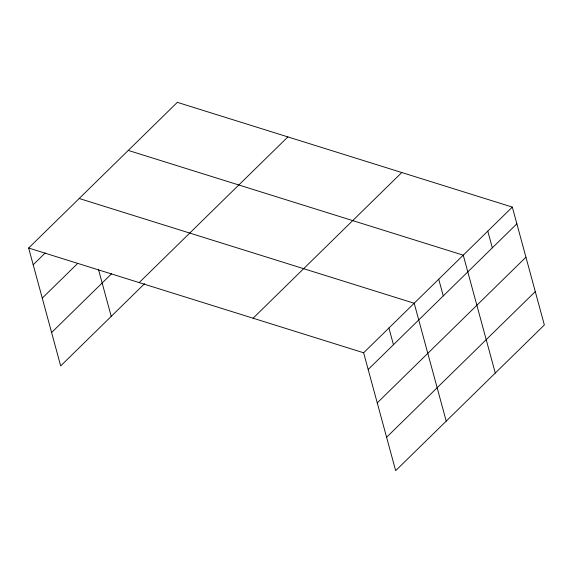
<?xml version="1.0" encoding="UTF-8"?>
<svg xmlns="http://www.w3.org/2000/svg" width="573" height="573" viewBox="0 0 573 573"><rect width="100%" height="100%" fill="white"/><g stroke="black" fill="none" stroke-linecap="round" stroke-linejoin="round"><path stroke-width="0.86" d="M28.65 248.03L177.336 102.345L512.326 207.089L544.35 324.97L395.664 470.655L363.633 352.782L28.65 248.03L60.674 365.911L144.568 283.707M33.191 264.747L45.195 252.98M42.259 298.132L77.649 263.458M51.606 332.526L111.599 273.744M139.196 282.596L287.882 136.911M253.094 318.216L401.78 172.523M363.633 352.782L512.326 207.089M368.174 369.492L516.867 223.807M377.249 402.876L525.935 257.191M386.589 437.271L535.282 291.585M128.273 150.42L463.256 255.171L495.28 373.044M79.203 198.502L414.193 303.246L446.217 421.119M487.788 231.127L492.329 247.844M438.725 279.209L443.266 295.919M388.909 328.014L393.45 344.724M98.42 269.231L111.226 316.375"/></g></svg>
